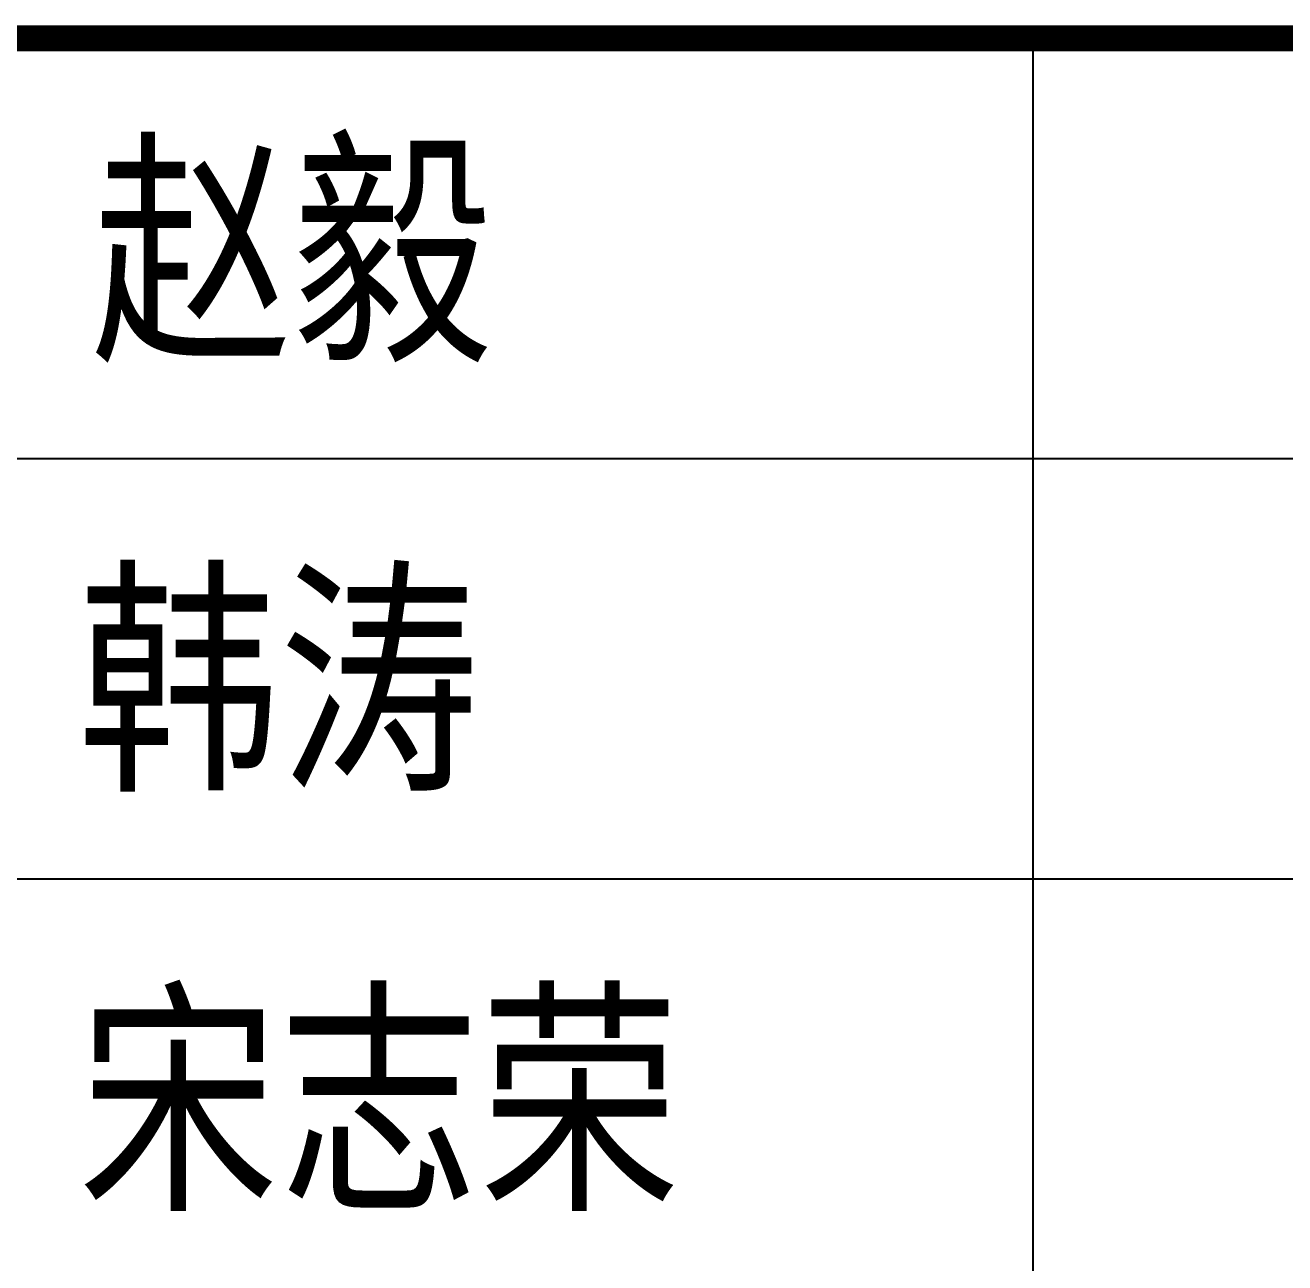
# Model space of a CAD drawing. Header units: inches. Extents: x -1293886 to -986005, y -15154 to 203628.
# Drawn here: x -1072347 to -1069950, y 77506 to 79862 of the extents above; entities that cross this region are included whole.
import ezdxf

# ---------------------------------------------------------------- set-up
doc = ezdxf.new("R2010")
doc.units = ezdxf.units.IN
doc.header["$LTSCALE"] = 100
doc.header["$MEASUREMENT"] = 0
doc.layers.get('0').update_dxf_attribs({"color": 252})
doc.layers.add('Q', color=7, linetype='Continuous')
doc.layers.add('TK', color=142, linetype='Continuous')
doc.styles.add('HYZT1', font='SimSun.ttf', dxfattribs={"width": 0.8})

# ---------------------------------------------------------------- blocks, each defined once
blk = doc.blocks.new('A$C05385F37')
at = {"layer": 'TK'}
for p, q in [((-8000, -26600), (-1000, -26600)), ((-1000, -26600), (-8000, -26600)), ((-8000, -26600), (-1000, -26600)), ((-8000, -26600), (-2830.4, -26600)), ((-8000, -26600), (-1000, -26600)), ((-8000, -26600), (-1000, -26600)), ((-8000, -26600), (-1000, -26600)), ((-3299.9, -26600), (-3299.9, -31400)), ((-8000, -27400), (-1000, -27400)), ((-8000, -28200), (-1000, -28200))]:
    blk.add_line(p, q, dxfattribs=at)
at = {"layer": 'TK', "const_width": 50}
for points in [[(-8000, -26600), (-1000, -26600)], [(-1000, -26600), (-8000, -26600)], [(-1000, -26600), (-7944, -26600)]]:
    blk.add_lwpolyline(points, dxfattribs=at)

msp = doc.modelspace()

# ---------------------------------------------------------------- block references
at = {"color": 4}
msp.add_blockref('A$C05385F37', (-1067129.9, 106437.1), dxfattribs=at)

# ---------------------------------------------------------------- texts
at = {"layer": 'Q', "style": 'HYZT1', "width": 0.8}
for s, p in [('赵毅', (-1072221.2, 79258.7)), ('韩涛', (-1072246.8, 78443)), ('宋志荣', (-1072246.8, 77643))]:
    msp.add_text(s, height=350, dxfattribs=at).set_placement(p)

doc.saveas('drawing.dxf')
